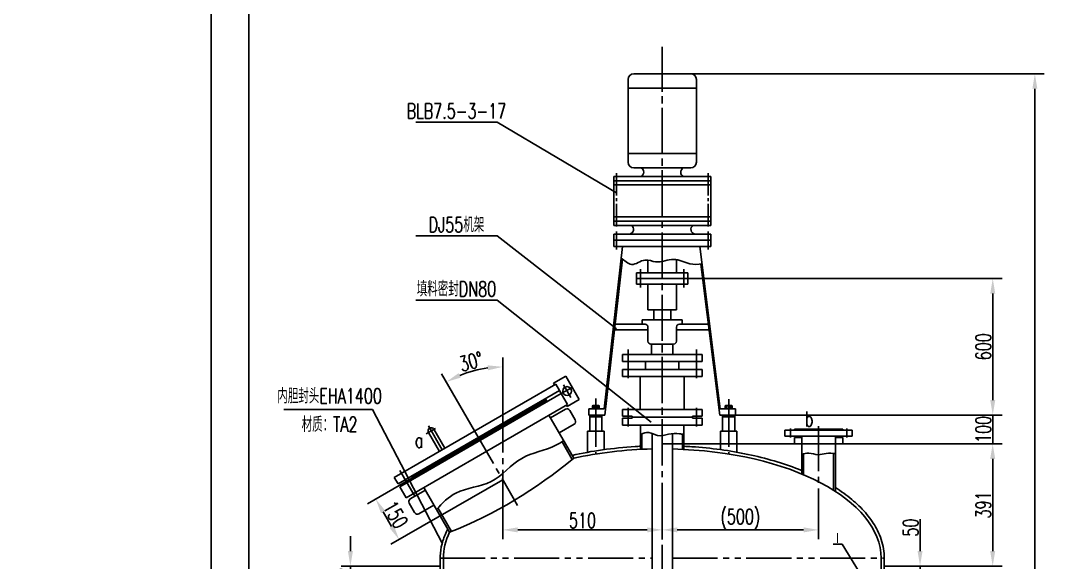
# Model space of a CAD drawing. Header units: millimetres. Extents: x -609 to 19506, y -219 to 17861.
# Drawn here: x -609 to 2721, y 5097 to 6829 of the extents above; entities that cross this region are included whole.
import ezdxf
from ezdxf.enums import TextEntityAlignment as Align

# ---------------------------------------------------------------- set-up
doc = ezdxf.new("R2010")
doc.units = ezdxf.units.MM
doc.header["$LTSCALE"] = 120
doc.header["$PDMODE"] = 3
for name, pattern in [('CENT1', [3.35, 2.4, -0.3, 0.35, -0.3]), ('CENT2', [0.82, 0.6, -0.07, 0.08, -0.07]), ('CENTER', [1.66, 1.2, -0.15, 0.16, -0.15]), ('PHANTOM', [1.97, 1.2, -0.15, 0.16, -0.15, 0.16, -0.15])]:
    doc.linetypes.add(name, pattern=pattern)
for name, color, linetype in [('3', 6, 'Continuous'), ('4', 5, 'Continuous'), ('A', 2, 'Continuous'), ('B', 7, 'Continuous'), ('C', 1, 'CENTER'), ('C1', 1, 'CENT1'), ('C2', 1, 'CENT2'), ('D', 4, 'PHANTOM')]:
    doc.layers.add(name, color=color, linetype=linetype)
doc.styles.add('HZ', font='txt', dxfattribs={"width": 0.7, "bigfont": 'hztxt'})
doc.dimstyles.new('ISO-25', dxfattribs={"dimtxt": 2.5, "dimasz": 2.5, "dimexe": 1.25, "dimexo": 0.625, "dimtad": 1, "dimdsep": 46, "dimtxsty": 'Standard', "dimcen": 2.5, "dimadec": 0, "dimazin": 0, "dimtfac": 1, "dimtmove": 0, "dimatfit": 3, "dimfxl": 0, "dimarcsym": 0})

# ---------------------------------------------------------------- blocks, each defined once
blk = doc.blocks.new('*D9')
at = {"layer": 'B', "color": 0, "lineweight": -2}
for p, q in [((444.9, 5132.4), (444.9, 5180.4)), ((732.1, 5084.4), (414.9, 5084.4)), ((444.9, 5084.4), (444.9, 4984.4)), ((716.1, 4984.4), (414.9, 4984.4)), ((444.9, 4936.4), (444.9, 4888.4))]:
    blk.add_line(p, q, dxfattribs=at)
at = {"layer": 'B', "color": 0}
for points in [[(436.9, 5132.4), (452.9, 5132.4), (444.9, 5084.4)], [(436.9, 4936.4), (452.9, 4936.4), (444.9, 4984.4)]]:
    blk.add_solid(points, dxfattribs=at)
at = {"layer": 'Defpoints', "color": 0}
for p in [(732.1, 5084.4), (444.9, 4984.4), (716.1, 4984.4)]:
    blk.add_point(p, dxfattribs=at)
at = {"layer": 'B', "color": 0, "insert": (414.9, 5034.4), "char_height": 48, "attachment_point": 5, "rotation": 90, "style": 'HZ'}
blk.add_mtext('100', dxfattribs=at)
blk = doc.blocks.new('*D21')
at = {"layer": 'B', "color": 0, "lineweight": -2}
for p, q in [((1442.1, 5475.4), (2528.9, 5475.4)), ((2498.9, 5132.4), (2498.9, 5427.4)), ((2152.1, 5084.4), (2528.9, 5084.4))]:
    blk.add_line(p, q, dxfattribs=at)
at = {"layer": 'B', "color": 0}
for points in [[(2490.9, 5427.4), (2506.9, 5427.4), (2498.9, 5475.4)], [(2490.9, 5132.4), (2506.9, 5132.4), (2498.9, 5084.4)]]:
    blk.add_solid(points, dxfattribs=at)
at = {"layer": 'Defpoints', "color": 0}
for p in [(1442.1, 5475.4), (2498.9, 5475.4), (2152.1, 5084.4)]:
    blk.add_point(p, dxfattribs=at)
at = {"layer": 'B', "color": 0, "insert": (2468.9, 5279.9), "char_height": 48, "attachment_point": 5, "rotation": 90, "style": 'HZ'}
blk.add_mtext('391', dxfattribs=at)
blk = doc.blocks.new('*D24')
at = {"layer": 'B', "color": 0, "lineweight": -2}
for p, q in [((932.1, 5252.4), (932.1, 5170.2)), ((1442.1, 5252.4), (1442.1, 5170.2)), ((980.1, 5200.2), (1394.1, 5200.2))]:
    blk.add_line(p, q, dxfattribs=at)
at = {"layer": 'B', "color": 0}
for points in [[(980.1, 5208.2), (980.1, 5192.2), (932.1, 5200.2)], [(1394.1, 5208.2), (1394.1, 5192.2), (1442.1, 5200.2)]]:
    blk.add_solid(points, dxfattribs=at)
at = {"layer": 'Defpoints', "color": 0}
for p in [(932.1, 5252.4), (1442.1, 5252.4), (1442.1, 5200.2)]:
    blk.add_point(p, dxfattribs=at)
at = {"layer": 'B', "color": 0, "insert": (1187.1, 5230.2), "char_height": 48, "attachment_point": 5, "style": 'HZ'}
blk.add_mtext('510', dxfattribs=at)
blk = doc.blocks.new('*D25')
at = {"layer": 'B', "color": 0, "lineweight": -2}
for p, q in [((857.1, 5490.3), (499.7, 5284)), ((932.1, 5360.4), (574.7, 5154.1)), ((576.7, 5210.6), (549.7, 5257.4))]:
    blk.add_line(p, q, dxfattribs=at)
at = {"layer": 'B', "color": 0}
for points in [[(556.6, 5261.4), (542.7, 5253.4), (525.7, 5299)], [(583.6, 5214.6), (569.7, 5206.6), (600.7, 5169.1)]]:
    blk.add_solid(points, dxfattribs=at)
at = {"layer": 'Defpoints', "color": 0}
for p in [(857.1, 5490.3), (932.1, 5360.4), (525.7, 5299)]:
    blk.add_point(p, dxfattribs=at)
at = {"layer": 'B', "color": 0, "insert": (589.1, 5249), "char_height": 48, "attachment_point": 5, "rotation": 300, "style": 'HZ'}
blk.add_mtext('150', dxfattribs=at)
blk = doc.blocks.new('*D29')
at = {"layer": 'B', "color": 0, "lineweight": -2}
for p, q in [((1942.1, 5331.8), (1942.1, 5170.2)), ((1442.1, 5264.2), (1442.1, 5170.2)), ((1894.1, 5200.2), (1490.1, 5200.2))]:
    blk.add_line(p, q, dxfattribs=at)
at = {"layer": 'B', "color": 0}
for points in [[(1490.1, 5208.2), (1490.1, 5192.2), (1442.1, 5200.2)], [(1894.1, 5208.2), (1894.1, 5192.2), (1942.1, 5200.2)]]:
    blk.add_solid(points, dxfattribs=at)
at = {"layer": 'Defpoints', "color": 0}
for p in [(1942.1, 5331.8), (1442.1, 5264.2), (1442.1, 5200.2)]:
    blk.add_point(p, dxfattribs=at)
at = {"layer": 'B', "color": 0, "insert": (1692.1, 5234.6), "char_height": 48, "attachment_point": 5, "style": 'HZ'}
blk.add_mtext('(500)', dxfattribs=at)
blk = doc.blocks.new('*D30')
at = {"layer": 'B', "color": 0, "lineweight": -2}
for p, q in [((1524.1, 6004.3), (2529.1, 6004.3)), ((2499.1, 5615.6), (2499.1, 5956.3)), ((1676.3, 5567.6), (2529.1, 5567.6))]:
    blk.add_line(p, q, dxfattribs=at)
at = {"layer": 'B', "color": 0}
for points in [[(2491.1, 5956.3), (2507.1, 5956.3), (2499.1, 6004.3)], [(2491.1, 5615.6), (2507.1, 5615.6), (2499.1, 5567.6)]]:
    blk.add_solid(points, dxfattribs=at)
at = {"layer": 'Defpoints', "color": 0}
for p in [(1524.1, 6004.3), (2499.1, 6004.3), (1676.3, 5567.6)]:
    blk.add_point(p, dxfattribs=at)
at = {"layer": 'B', "color": 0, "insert": (2469.1, 5785.9), "char_height": 48, "attachment_point": 5, "rotation": 90, "style": 'HZ'}
blk.add_mtext('600', dxfattribs=at)
blk = doc.blocks.new('*D31')
at = {"layer": 'B', "color": 0, "lineweight": -2}
for p, q in [((932.1, 5591.4), (932.1, 5751.7)), ((830.1, 5537.1), (736.4, 5699.3))]:
    blk.add_line(p, q, dxfattribs=at)
blk.add_arc((932.1, 5360.4), 361.3, 97.6174, 112.3826, dxfattribs=at)
at = {"layer": 'B', "color": 0}
for points in [[(798, 5687.3), (791, 5701.7), (751.4, 5673.3)], [(883.7, 5726.5), (884.7, 5710.6), (932.1, 5721.7)]]:
    blk.add_solid(points, dxfattribs=at)
at = {"layer": 'Defpoints', "color": 0}
for p in [(869.4, 5716.3), (932.1, 5591.4), (830.1, 5537.1), (979.7, 5278), (932.1, 5252.4)]:
    blk.add_point(p, dxfattribs=at)
at = {"layer": 'B', "color": 0, "insert": (830.8, 5738.4), "char_height": 48, "attachment_point": 5, "rotation": 15, "style": 'HZ'}
blk.add_mtext('30°', dxfattribs=at)
blk = doc.blocks.new('*D33')
at = {"layer": 'B', "color": 0, "lineweight": -2}
for p, q in [((1532.7, 6659), (2663.7, 6659)), ((2633.7, 6611), (2633.7, 3017.4)), ((1508.1, 2969.4), (2663.7, 2969.4))]:
    blk.add_line(p, q, dxfattribs=at)
at = {"layer": 'B', "color": 0}
for points in [[(2625.7, 6611), (2641.7, 6611), (2633.7, 6659)], [(2625.7, 3017.4), (2641.7, 3017.4), (2633.7, 2969.4)]]:
    blk.add_solid(points, dxfattribs=at)
at = {"layer": 'Defpoints', "color": 0}
for p in [(1532.7, 6659), (1508.1, 2969.4), (2633.7, 2969.4)]:
    blk.add_point(p, dxfattribs=at)
at = {"layer": 'B', "color": 0, "insert": (2603.7, 4334.4), "char_height": 48, "attachment_point": 5, "rotation": 90, "style": 'HZ'}
blk.add_mtext('~3975', dxfattribs=at)
blk = doc.blocks.new('*D34')
at = {"layer": 'B', "color": 0, "lineweight": -2}
for p, q in [((2498.9, 5615.6), (2498.9, 5663.6)), ((1676.3, 5567.6), (2528.9, 5567.6)), ((2498.9, 5567.6), (2498.9, 5475.4)), ((1676.3, 5475.4), (2528.9, 5475.4)), ((2498.9, 5427.4), (2498.9, 5379.4))]:
    blk.add_line(p, q, dxfattribs=at)
at = {"layer": 'B', "color": 0}
for points in [[(2490.9, 5615.6), (2506.9, 5615.6), (2498.9, 5567.6)], [(2490.9, 5427.4), (2506.9, 5427.4), (2498.9, 5475.4)]]:
    blk.add_solid(points, dxfattribs=at)
at = {"layer": 'Defpoints', "color": 0}
for p in [(1676.3, 5567.6), (1676.3, 5475.4), (2498.9, 5475.4)]:
    blk.add_point(p, dxfattribs=at)
at = {"layer": 'B', "color": 0, "insert": (2468.9, 5521.5), "char_height": 48, "attachment_point": 5, "rotation": 90, "style": 'HZ'}
blk.add_mtext('100', dxfattribs=at)
blk = doc.blocks.new('*D48')
at = {"layer": 'B', "color": 0, "lineweight": -2}
for p, q in [((2266.6, 5132.4), (2266.6, 5234.7)), ((2152.1, 5084.4), (2296.6, 5084.4)), ((2266.6, 5034.4), (2266.6, 5084.4)), ((2168.1, 5034.4), (2296.6, 5034.4)), ((2266.6, 4986.4), (2266.6, 4938.4))]:
    blk.add_line(p, q, dxfattribs=at)
at = {"layer": 'B', "color": 0}
for points in [[(2258.6, 5132.4), (2274.6, 5132.4), (2266.6, 5084.4)], [(2258.6, 4986.4), (2274.6, 4986.4), (2266.6, 5034.4)]]:
    blk.add_solid(points, dxfattribs=at)
at = {"layer": 'Defpoints', "color": 0}
for p in [(2152.1, 5084.4), (2168.1, 5034.4), (2266.6, 5034.4)]:
    blk.add_point(p, dxfattribs=at)
at = {"layer": 'B', "color": 0, "insert": (2236.6, 5207.5), "char_height": 48, "attachment_point": 5, "rotation": 90, "style": 'HZ'}
blk.add_mtext('50', dxfattribs=at)
blk = doc.blocks.new('*D199')
at = {"layer": 'B', "color": 0, "lineweight": -2}
blk.add_line((17067.2, 5209.7), (17095, 5225.7), dxfattribs=at)
blk.add_arc((17058.7, 5204.7), 36.9, 12.4607, 17.5393, dxfattribs=at)
at = {"layer": 'B', "color": 0}
for points in [[(17092.6, 5215.3), (17095.1, 5216.4), (17090.6, 5223.2)], [(17096, 5212.8), (17093.4, 5212.6), (17095.6, 5204.7)]]:
    blk.add_solid(points, dxfattribs=at)
at = {"layer": 'Defpoints', "color": 0}
for p in [(17056.7, 5204.7), (17058.7, 5204.7), (17067.2, 5209.7), (17095, 5211.1), (17156.7, 5204.7)]:
    blk.add_point(p, dxfattribs=at)

msp = doc.modelspace()

# ---------------------------------------------------------------- linework, layer by layer
msp.add_spline([(1372.882, 5505.496), (1399.273, 5511.756), (1427.112, 5501.577), (1462.42, 5506.327), (1497.049, 5507.684), (1511.31, 5505.496)], degree=3)
at = {"layer": '3'}
msp.add_lwpolyline([(0, 7128), (0, 0), (5040, 0), (5040, 7128)], close=True, dxfattribs=at)
at = {"layer": '4', "const_width": 6}
msp.add_lwpolyline([(120, 7008), (120, 120), (4920, 120), (4920, 7008)], close=True, dxfattribs=at)
at = {"layer": 'A'}
for p, q in [((1332.71, 6640.729), (1332.71, 6613.382)), ((1350.941, 6658.96), (1533.252, 6658.96)), ((1551.483, 6640.729), (1551.483, 6613.382)), ((1332.71, 6613.382), (1332.71, 6376.378)), ((1332.71, 6613.382), (1551.483, 6613.382)), ((1551.483, 6613.382), (1551.483, 6376.378)), ((1332.71, 6403.725), (1551.483, 6403.725)), ((1287.132, 6173.822), (1287.132, 6330.801)), ((1287.132, 6330.801), (1597.06, 6330.801)), ((1350.941, 6358.147), (1533.252, 6358.147)), ((1597.06, 6330.801), (1597.06, 6173.822)), ((1287.132, 6317.127), (1597.06, 6317.127)), ((1287.132, 6303.454), (1597.06, 6303.454)), ((1287.132, 6201.169), (1597.06, 6201.169)), ((1287.132, 6187.496), (1597.06, 6187.496)), ((1287.132, 6173.822), (1597.06, 6173.822)), ((1287.132, 6146.476), (1597.06, 6146.476)), ((1287.132, 6146.476), (1287.132, 6106.367)), ((1597.06, 6146.476), (1597.06, 6106.367)), ((1256.341, 5587.679), (1314.737, 6106.367)), ((1287.132, 6126.422), (1597.06, 6126.422)), ((1287.132, 6106.367), (1597.06, 6106.367)), ((1627.852, 5587.679), (1562.565, 6106.367)), ((1258.729, 5567.625), (1314.93, 6066.279)), ((1396.519, 6063.095), (1396.519, 6022.505)), ((1487.674, 6064.546), (1487.674, 6022.505)), ((1625.785, 5567.625), (1565.022, 6050.407)), ((1360.056, 6022.505), (1524.136, 6022.505)), ((1360.056, 6022.505), (1360.056, 5986.042)), ((1360.056, 6004.273), (1524.136, 6004.273)), ((1524.136, 6022.505), (1524.136, 5986.042)), ((1360.056, 5986.042), (1524.136, 5986.042)), ((1396.519, 5986.042), (1396.519, 5904.003)), ((1487.674, 5986.042), (1487.674, 5904.003)), ((1396.519, 5904.003), (1487.674, 5904.003)), ((1414.75, 5904.003), (1414.75, 5871.737)), ((1469.443, 5904.003), (1469.443, 5871.737)), ((1378.287, 5871.737), (1505.905, 5871.737)), ((1378.287, 5871.737), (1378.287, 5858.063)), ((1505.905, 5871.737), (1505.905, 5858.063)), ((1292.12, 5858.063), (1387.403, 5858.063)), ((1292.12, 5839.832), (1396.519, 5839.832)), ((1396.519, 5848.948), (1396.519, 5803.37)), ((1487.674, 5848.948), (1487.674, 5803.37)), ((1487.674, 5839.832), (1591.554, 5839.832)), ((1496.789, 5858.063), (1589.257, 5858.063)), ((1314.597, 5739.244), (1314.597, 5761.101)), ((1314.597, 5761.101), (1323.444, 5761.101)), ((1323.444, 5761.101), (1342.179, 5761.101)), ((1342.179, 5761.101), (1371.842, 5761.101)), ((1371.842, 5761.101), (1442.096, 5761.101)), ((1405.634, 5794.255), (1478.558, 5794.255)), ((1408.27, 5794.255), (1408.27, 5761.101)), ((1512.351, 5761.101), (1442.096, 5761.101)), ((1475.922, 5794.255), (1475.922, 5761.101)), ((1542.014, 5761.101), (1512.351, 5761.101)), ((1560.748, 5761.101), (1542.014, 5761.101)), ((1569.595, 5761.101), (1560.748, 5761.101)), ((1569.595, 5739.244), (1569.595, 5761.101)), ((1323.444, 5739.244), (1314.597, 5739.244)), ((1569.595, 5739.244), (1323.444, 5739.244)), ((1389.07, 5739.244), (1389.07, 5713.053)), ((1495.123, 5739.244), (1495.123, 5713.053)), ((1314.597, 5713.053), (1314.597, 5691.196)), ((1569.595, 5713.053), (1314.597, 5713.053)), ((1569.595, 5713.053), (1569.595, 5691.196)), ((585.23, 5368.016), (1101.904, 5666.318)), ((1133.545, 5691.514), (1094.574, 5669.014)), ((1097.074, 5664.684), (1094.574, 5669.014)), ((1101.904, 5666.318), (1113.904, 5645.533)), ((1176.545, 5617.036), (1133.545, 5691.514)), ((1569.595, 5691.196), (1314.597, 5691.196)), ((1371.842, 5691.196), (1371.842, 5585.559)), ((1512.351, 5691.196), (1512.351, 5585.559)), ((597.23, 5347.231), (1113.904, 5645.533)), ((602.73, 5337.705), (1119.404, 5636.007)), ((1113.904, 5645.533), (1119.404, 5636.007)), ((1119.404, 5636.007), (1139.404, 5601.366)), ((622.73, 5303.064), (1139.404, 5601.366)), ((641.255, 5369.185), (1069.937, 5616.685)), ((642.755, 5366.587), (1071.437, 5614.087)), ((1068.437, 5619.283), (1073.937, 5609.757)), ((1137.574, 5594.536), (1135.074, 5598.866)), ((1176.545, 5617.036), (1137.574, 5594.536)), ((1220.43, 5597.823), (1218.827, 5596.897)), ((1218.827, 5596.897), (1218.827, 5587.679)), ((1229.618, 5597.823), (1220.43, 5597.823)), ((1224.223, 5596.897), (1224.223, 5587.679)), ((1229.618, 5597.823), (1238.806, 5597.823)), ((1235.014, 5596.897), (1235.014, 5587.679)), ((1238.806, 5597.823), (1240.409, 5596.897)), ((1240.409, 5596.897), (1240.409, 5587.679)), ((1645.387, 5597.823), (1643.783, 5596.897)), ((1643.783, 5596.897), (1643.783, 5587.679)), ((1654.574, 5597.823), (1645.387, 5597.823)), ((1649.179, 5596.897), (1649.179, 5587.679)), ((1654.574, 5597.823), (1663.762, 5597.823)), ((1659.97, 5596.897), (1659.97, 5587.679)), ((1663.762, 5597.823), (1665.365, 5596.897)), ((1665.365, 5596.897), (1665.365, 5587.679)), ((1079.648, 5566.866), (1158.965, 5429.484)), ((1132.802, 5586.007), (1084.648, 5558.206)), ((1146.462, 5582.347), (1163.962, 5552.036)), ((1207.884, 5587.679), (1256.341, 5587.679)), ((1207.884, 5567.625), (1207.884, 5587.679)), ((1207.884, 5567.625), (1258.729, 5567.625)), ((1210.286, 5515.443), (1210.286, 5567.625)), ((1210.286, 5561.497), (1248.95, 5561.497)), ((1218.827, 5587.679), (1229.618, 5587.679)), ((1240.409, 5587.679), (1229.618, 5587.679)), ((1248.95, 5515.443), (1248.95, 5567.625)), ((1314.597, 5563.702), (1314.597, 5585.559)), ((1314.597, 5585.559), (1323.444, 5585.559)), ((1323.444, 5563.702), (1314.597, 5563.702)), ((1323.444, 5585.559), (1342.179, 5585.559)), ((1342.179, 5563.702), (1323.444, 5563.702)), ((1342.179, 5585.559), (1371.842, 5585.559)), ((1345.821, 5563.702), (1342.179, 5563.702)), ((1345.821, 5560.58), (1345.821, 5563.702)), ((1371.842, 5585.559), (1442.096, 5585.559)), ((1512.351, 5585.559), (1442.096, 5585.559)), ((1542.014, 5585.559), (1512.351, 5585.559)), ((1538.371, 5563.702), (1542.014, 5563.702)), ((1538.371, 5560.58), (1538.371, 5563.702)), ((1560.748, 5585.559), (1542.014, 5585.559)), ((1542.014, 5563.702), (1560.748, 5563.702)), ((1569.595, 5585.559), (1560.748, 5585.559)), ((1560.748, 5563.702), (1569.595, 5563.702)), ((1569.595, 5563.702), (1569.595, 5585.559)), ((1625.785, 5567.625), (1676.309, 5567.625)), ((1627.852, 5587.679), (1676.309, 5587.679)), ((1635.242, 5515.443), (1635.242, 5567.625)), ((1673.906, 5561.497), (1635.242, 5561.497)), ((1643.783, 5587.679), (1654.574, 5587.679)), ((1665.365, 5587.679), (1654.574, 5587.679)), ((1673.906, 5515.443), (1673.906, 5567.625)), ((1676.309, 5567.625), (1676.309, 5587.679)), ((1160.302, 5538.376), (1112.148, 5510.574)), ((1323.444, 5557.458), (1314.597, 5557.458)), ((1314.597, 5557.458), (1314.597, 5535.601)), ((1314.597, 5535.601), (1323.444, 5535.601)), ((1342.179, 5557.458), (1323.444, 5557.458)), ((1323.444, 5535.601), (1342.179, 5535.601)), ((1345.821, 5557.458), (1342.179, 5557.458)), ((1342.179, 5535.601), (1371.842, 5535.601)), ((1371.842, 5560.58), (1345.821, 5560.58)), ((1345.821, 5560.58), (1345.821, 5557.458)), ((1371.842, 5560.58), (1345.821, 5560.58)), ((1442.096, 5560.58), (1371.842, 5560.58)), ((1442.096, 5560.58), (1371.842, 5560.58)), ((1371.842, 5535.601), (1442.096, 5535.601)), ((1372.882, 5535.601), (1372.882, 5457.677)), ((1442.096, 5560.58), (1512.351, 5560.58)), ((1442.096, 5560.58), (1512.351, 5560.58)), ((1512.351, 5535.601), (1442.096, 5535.601)), ((1511.31, 5535.601), (1511.31, 5457.677)), ((1512.351, 5560.58), (1538.371, 5560.58)), ((1512.351, 5560.58), (1538.371, 5560.58)), ((1542.014, 5535.601), (1512.351, 5535.601)), ((1538.371, 5560.58), (1538.371, 5557.458)), ((1538.371, 5557.458), (1542.014, 5557.458)), ((1542.014, 5557.458), (1560.748, 5557.458)), ((1560.748, 5535.601), (1542.014, 5535.601)), ((1560.748, 5557.458), (1569.595, 5557.458)), ((1569.595, 5535.601), (1560.748, 5535.601)), ((1569.595, 5557.458), (1569.595, 5535.601)), ((694.513, 5511.94), (729.513, 5451.318)), ((711.833, 5521.94), (746.833, 5461.318)), ((1203.221, 5448.544), (1203.221, 5515.443)), ((1203.221, 5515.443), (1256.016, 5515.443)), ((1256.016, 5515.443), (1256.016, 5456.893)), ((1377.046, 5507.202), (1377.046, 5457.877)), ((1409.596, 5508.582), (1409.596, 4434.392)), ((1474.596, 5508.086), (1474.596, 4434.392)), ((1507.147, 5506.209), (1507.147, 5457.877)), ((1680.975, 5515.448), (1628.18, 5515.447)), ((1628.18, 5515.443), (1628.182, 5458.541)), ((1680.977, 5450.727), (1680.975, 5515.443)), ((1834.596, 5519.251), (2049.596, 5519.251)), ((1834.596, 5519.251), (1834.596, 5500.251)), ((2049.596, 5500.251), (1834.596, 5500.251)), ((2019.596, 5522.251), (1864.596, 5522.251)), ((1864.596, 5522.251), (1864.596, 5519.251)), ((1864.596, 5495.251), (1888.096, 5495.251)), ((1864.596, 5495.251), (1864.596, 5475.251)), ((1888.096, 5500.251), (1888.096, 5379.153)), ((1996.096, 5500.251), (1996.096, 5323.333)), ((2019.596, 5495.251), (1996.096, 5495.251)), ((2019.596, 5522.251), (2019.596, 5519.251)), ((2019.596, 5495.251), (2019.596, 5475.251)), ((2049.596, 5519.251), (2049.596, 5500.251)), ((1121.692, 5482.043), (1154.283, 5425.594)), ((1864.596, 5475.251), (1888.096, 5475.251)), ((2019.596, 5475.251), (1996.096, 5475.251)), ((1894.096, 5443.954), (1894.096, 5376.645)), ((1990.096, 5444.821), (1990.096, 5327.162)), ((585.23, 5368.016), (597.23, 5347.231)), ((639.755, 5371.783), (645.255, 5362.257)), ((1942.096, 5372.251), (1942.096, 5372.251)), ((602.73, 5337.705), (622.73, 5303.064)), ((679.544, 5335.866), (762.208, 5192.687)), ((636.39, 5299.404), (684.544, 5327.206)), ((632.73, 5285.744), (650.23, 5255.433)), ((663.89, 5251.773), (712.044, 5279.574)), ((724.286, 5270.371), (767.83, 5194.951)), ((732.096, 5109.392), (732.096, 3559.392)), ((742.096, 5109.392), (742.096, 3559.392)), ((2142.096, 5109.392), (2142.096, 3559.392)), ((2152.096, 5109.392), (2152.096, 3559.392))]:
    msp.add_line(p, q, dxfattribs=at)
msp.add_circle((1137.724, 5644.275), 14.027, dxfattribs=at)
for centre, radius, start, end in [((1350.941, 6640.729), 18.231, 90, 180), ((1533.252, 6640.729), 18.231, 0, 90), ((1350.941, 6376.378), 18.231, 180, 270), ((1533.252, 6376.378), 18.231, 270, 0), ((1367.896, 6344.815), 15.206, 292.836232, 61.251697), ((1516.452, 6344.531), 15.206, 118.528981, 246.944446), ((1335.179, 6161.301), 15.083, 280.593519, 56.115462), ((1549.013, 6161.301), 15.083, 123.884538, 259.406481), ((1387.403, 5848.948), 9.116, 0, 90), ((1496.789, 5848.948), 9.116, 90, 180), ((1405.634, 5803.37), 9.116, 180, 270), ((1478.558, 5803.37), 9.116, 270, 0), ((1221.525, 5593.429), 4.394, 52.121121, 127.878879), ((1229.618, 5581.636), 16.187, 90, 109.471221), ((1229.618, 5581.636), 16.187, 70.528779, 90), ((1237.711, 5593.429), 4.394, 52.121121, 127.878879), ((1646.481, 5593.429), 4.394, 52.121121, 127.878879), ((1654.574, 5581.636), 16.187, 90, 109.471221), ((1654.574, 5581.636), 16.187, 70.528779, 90), ((1662.668, 5593.429), 4.394, 52.121121, 127.878879), ((1137.802, 5577.347), 10, 30, 120), ((1155.302, 5547.036), 10, 300, 30), ((703.173, 5516.94), 10, 30, 210), ((214.514, 6561.141), 1473.986, 291.812684, 309.847477), ((641.39, 5290.744), 10, 120, 210), ((658.89, 5260.433), 10, 210, 300)]:
    msp.add_arc(centre, radius, start, end, dxfattribs=at)
for start_param, end_param in [(4.75883425, 5.12879123), (3.14159265, 4.66594371), (6.04289224, 6.28318531)]:
    msp.add_ellipse((1442.096, 5109.392), major_axis=(-700, 0), ratio=0.5, start_param=start_param, end_param=end_param, dxfattribs=at)
for points, knots in [([(1372.882, 5467.689), (1367.074, 5467.403), (1361.272, 5467.08), (1320.068, 5464.53), (1284.985, 5460.991), (1217.54, 5451.477), (1185.127, 5445.596), (1153.724, 5438.563)], [4.810720317, 4.810720317, 4.810720317, 4.810720317, 4.835556277, 4.835556277, 4.98737437, 4.98737437, 5.133569136, 5.133569136, 5.133569136, 5.133569136]), ([(1888.096, 5389.962), (1884.537, 5391.413), (1880.95, 5392.846), (1852.707, 5403.905), (1826.827, 5412.72), (1773.009, 5428.554), (1745.071, 5435.572), (1687.614, 5447.697), (1658.096, 5452.803), (1597.988, 5461.019), (1567.398, 5464.129), (1528.146, 5466.782), (1519.735, 5467.273), (1511.31, 5467.689)], [4.028577612, 4.028577612, 4.028577612, 4.028577612, 4.048019949, 4.048019949, 4.180523582, 4.180523582, 4.313027216, 4.313027216, 4.445530849, 4.445530849, 4.578034483, 4.578034483, 4.614057612, 4.614057612, 4.614057612, 4.614057612]), ([(2152.096, 5109.392), (2152.096, 5119.419), (2151.28, 5129.446), (2148.028, 5149.404), (2145.592, 5159.333), (2139.136, 5179.009), (2135.116, 5188.754), (2122.528, 5214.046), (2112.688, 5229.379), (2089.179, 5259.118), (2075.509, 5273.526), (2044.613, 5301.214), (2027.386, 5314.495), (2004.462, 5329.843), (2000.316, 5332.538), (1996.096, 5335.201)], [3.141592654, 3.141592654, 3.141592654, 3.141592654, 3.222895696, 3.222895696, 3.304198739, 3.304198739, 3.385501782, 3.385501782, 3.518005415, 3.518005415, 3.650509049, 3.650509049, 3.783012682, 3.783012682, 3.811619988, 3.811619988, 3.811619988, 3.811619988]), ([(756.242, 5203.021), (754.759, 5200.2), (753.342, 5197.367), (745.901, 5181.697), (741.174, 5168.65), (734.55, 5142.298), (732.655, 5128.993), (732.132, 5113.576), (732.096, 5111.484), (732.096, 5109.392)], [6.02614581, 6.02614581, 6.02614581, 6.02614581, 6.050101025, 6.050101025, 6.158161515, 6.158161515, 6.266222004, 6.266222004, 6.283185307, 6.283185307, 6.283185307, 6.283185307])]:
    msp.add_open_spline(points, degree=3, knots=knots, dxfattribs=at)
at = {"layer": 'B'}
for p, q in [((913.766, 6503.865), (654.298, 6503.865)), ((1295.488, 6278.669), (913.766, 6503.865)), ((913.766, 6140.429), (654.298, 6140.429)), ((1295.488, 5843.242), (913.766, 6140.429)), ((913.766, 5934.898), (654.298, 5934.898)), ((1406.736, 5545.214), (913.766, 5934.898)), ((515.701, 5585.476), (232.352, 5585.476)), ((738.427, 5157.671), (515.701, 5585.476)), ((2017.038, 5154.813), (1988.196, 5154.813)), ((2096.744, 5025.298), (2017.038, 5154.813))]:
    msp.add_line(p, q, dxfattribs=at)
msp.add_open_spline([(1310.651, 6069.07), (1321.664, 6062.464), (1345.764, 6036.503), (1383.516, 6072.398), (1428.997, 6048.962), (1478.061, 6075.565), (1525.325, 6048.471), (1556.569, 6048.795), (1569.525, 6051.127)], degree=3, knots=[99.49483668, 99.49483668, 99.49483668, 99.49483668, 139.89210644, 190.30004199, 227.99307939, 291.91460547, 350.70566479, 393.29406019, 393.29406019, 393.29406019, 393.29406019], dxfattribs=at)
for points in [[(719.932, 5265.912), (782.203, 5317.815), (895.074, 5354.855), (992.783, 5428.936), (1102.286, 5471.027), (1126.807, 5485.184)], [(1888.096, 5442.488), (1910.527, 5445.874), (1940.216, 5440.524), (1966.499, 5444.415), (1996.096, 5444.415)]]:
    msp.add_spline(points, degree=3, dxfattribs=at)
at = {"layer": 'C'}
for p, q in [((1442.096, 6745.485), (1442.096, 3143.392)), ((1442.096, 5410.165), (1442.096, 6695.355)), ((1332.811, 5718.257), (1332.811, 5777.103)), ((1551.381, 5718.257), (1551.381, 5777.103)), ((1332.811, 5718.257), (1332.811, 5685.992)), ((1551.381, 5718.257), (1551.381, 5685.992)), ((1229.618, 5620.947), (1229.618, 5610.271)), ((1229.618, 5610.271), (1229.618, 5444.805)), ((1654.576, 5618.314), (1654.576, 5610.276)), ((1654.576, 5610.276), (1654.579, 5444.805)), ((932.096, 5591.373), (932.096, 5252.371)), ((1332.811, 5558.498), (1332.811, 5590.763)), ((1332.811, 5562.662), (1332.811, 5530.397)), ((1551.381, 5558.498), (1551.381, 5590.763)), ((1551.381, 5562.662), (1551.381, 5530.397)), ((830.096, 5537.102), (979.699, 5277.982)), ((1942.096, 5532.251), (1942.096, 5331.797)), ((1852.096, 5524.251), (1852.096, 5495.251)), ((2032.096, 5524.251), (2032.096, 5495.251))]:
    msp.add_line(p, q, dxfattribs=at)
at = {"layer": 'C1'}
for p, q in [((1372.68, 6033.705), (1372.68, 5975.091)), ((1511.512, 6033.705), (1511.512, 5975.091)), ((1475.922, 5794.255), (1475.922, 5761.101)), ((1149.726, 5623.487), (1126.453, 5663.797)), ((1119.404, 5636.007), (1154.045, 5656.007)), ((694.188, 5532.503), (738.173, 5456.318)), ((687.54, 5507.914), (716.651, 5524.721)), ((603.269, 5389.978), (650.769, 5307.706))]:
    msp.add_line(p, q, dxfattribs=at)
at = {"layer": 'C2'}
for p, q in [((1295.325, 6341.264), (1295.325, 6166.755)), ((1588.868, 6341.264), (1588.868, 6166.755)), ((1295.325, 6154.766), (1295.325, 6097.484)), ((1588.868, 6154.766), (1588.868, 6097.484))]:
    msp.add_line(p, q, dxfattribs=at)
at = {"layer": 'D'}
for p, q in [((732.096, 5109.392), (1409.596, 5109.392)), ((1474.596, 5109.392), (2152.096, 5109.392))]:
    msp.add_line(p, q, dxfattribs=at)

# ---------------------------------------------------------------- texts
at = {"layer": 'B', "style": 'HZ', "width": 0.7}
for s, height, p in [('BLB7.5-3-17', 48, (784.032, 6515.865)), ('DJ55机架', 48, (784.032, 6152.429)), ('填料密封DN80', 48, (784.032, 5946.898)), ('b', 48, (1911.915, 5531.02)), ('a', 48, (664.853, 5463.136)), ('Ⅰ', 36, (2002.617, 5154.766))]:
    msp.add_text(s, height=height, dxfattribs=at).set_placement(p, align=Align.CENTER)
at = {"layer": 'B', "char_height": 48, "attachment_point": 5, "style": 'HZ'}
for s, insert in [('内胆封头EHA1400', (378.335, 5628.574)), ('材质：TA2', (378.335, 5537.553))]:
    msp.add_mtext(s, dxfattribs=dict(at, insert=insert))

# ---------------------------------------------------------------- dimensions: what is measured, and where the dimension line sits
at = {"layer": 'B'}
dim = msp.add_angular_dim_2l(base=(17095.019, 5211.147), line1=((17058.722, 5204.746), (17067.222, 5209.654)), line2=((17056.722, 5204.746), (17156.722, 5204.746)), text=' ', dimstyle='ISO-25', override={"dimtxt": 8, "dimasz": 8, "dimexe": 5, "dimexo": 0, "dimgap": 1, "dimdec": 0, "dimtxsty": 'HZ', "dimcen": 4, "dimazin": 2}, dxfattribs=at)
dim.commit()
dim.dimension.update_dxf_attribs({"geometry": '*D199', "text_midpoint": (-609.064, 17861.265)})
dim = msp.add_linear_dim(base=(2633.661, 2969.392), p1=(1532.721, 6658.96), p2=(1508.096, 2969.392), angle=90, text='~3975', dimstyle='ISO-25', override={"dimtxt": 48, "dimasz": 48, "dimexe": 30, "dimexo": 0, "dimgap": 6, "dimtxsty": 'HZ', "dimcen": 24}, dxfattribs=at)
dim.commit()
dim.dimension.update_dxf_attribs({"geometry": '*D33', "text_midpoint": (2633.661, 4334.392), "dimtype": 160})
for base, p2, text, picture, middle in [((2499.095, 6004.273), (1524.136, 6004.273), '600', '*D30', (2469.095, 5785.949)), ((2498.933, 5475.392), (1676.309, 5475.392), '100', '*D34', (2468.933, 5521.508))]:
    dim = msp.add_linear_dim(base=base, p1=(1676.309, 5567.625), p2=p2, angle=90, text=text, dimstyle='ISO-25', override={"dimtxt": 48, "dimasz": 48, "dimexe": 30, "dimexo": 0, "dimgap": 6, "dimtxsty": 'HZ', "dimcen": 24}, dxfattribs=at)
    dim.commit()
    dim.dimension.update_dxf_attribs({"geometry": picture, "text_midpoint": middle})
dim = msp.add_angular_dim_2l(base=(869.356, 5716.251), line1=((932.096, 5591.373), (932.096, 5252.371)), line2=((830.096, 5537.102), (979.699, 5277.982)), dimstyle='ISO-25', override={"dimtxt": 48, "dimasz": 48, "dimexe": 30, "dimexo": 0, "dimgap": 6, "dimdec": 0, "dimtxsty": 'HZ', "dimcen": 24, "dimazin": 2}, dxfattribs=at)
dim.commit()
dim.dimension.update_dxf_attribs({"geometry": '*D31', "text_midpoint": (830.819, 5738.406)})
dim = msp.add_aligned_dim(p1=(932.096, 5360.433), p2=(857.096, 5490.337), distance=382.718, dimstyle='ISO-25', override={"dimtxt": 48, "dimasz": 48, "dimexe": 30, "dimexo": 0, "dimgap": 6, "dimtxsty": 'HZ', "dimcen": 24}, dxfattribs=at)
dim.commit()
dim.dimension.update_dxf_attribs({"geometry": '*D25', "text_midpoint": (589.133, 5249.026)})
for base, p1, p2, picture, middle in [((2498.933, 5475.392), (2152.096, 5084.392), (1442.096, 5475.392), '*D21', (2468.933, 5279.892)), ((444.922, 4984.392), (732.096, 5084.392), (716.096, 4984.392), '*D9', (414.922, 5034.392))]:
    dim = msp.add_linear_dim(base=base, p1=p1, p2=p2, angle=90, dimstyle='ISO-25', override={"dimtxt": 48, "dimasz": 48, "dimexe": 30, "dimexo": 0, "dimgap": 6, "dimtxsty": 'HZ', "dimcen": 24}, dxfattribs=at)
    dim.commit()
    dim.dimension.update_dxf_attribs({"geometry": picture, "text_midpoint": middle})
for p1, p2, text, picture, middle in [((1942.096, 5331.797), (1442.096, 5264.187), '(<>)', '*D29', (1692.096, 5234.598)), ((932.096, 5252.371), (1442.096, 5252.371), '510', '*D24', (1187.096, 5230.153))]:
    dim = msp.add_linear_dim(base=(1442.096, 5200.153), p1=p1, p2=p2, text=text, dimstyle='ISO-25', override={"dimtxt": 48, "dimasz": 48, "dimexe": 30, "dimexo": 0, "dimgap": 6, "dimtxsty": 'HZ', "dimcen": 24}, dxfattribs=at)
    dim.commit()
    dim.dimension.update_dxf_attribs({"geometry": picture, "text_midpoint": middle})
dim = msp.add_linear_dim(base=(2266.573, 5034.392), p1=(2152.096, 5084.392), p2=(2168.096, 5034.392), angle=90, dimstyle='ISO-25', override={"dimtxt": 48, "dimasz": 48, "dimexe": 30, "dimexo": 0, "dimgap": 6, "dimtxsty": 'HZ', "dimcen": 24}, dxfattribs=at)
dim.commit()
dim.dimension.update_dxf_attribs({"geometry": '*D48', "text_midpoint": (2266.573, 5207.547), "dimtype": 160})

doc.saveas('drawing.dxf')
